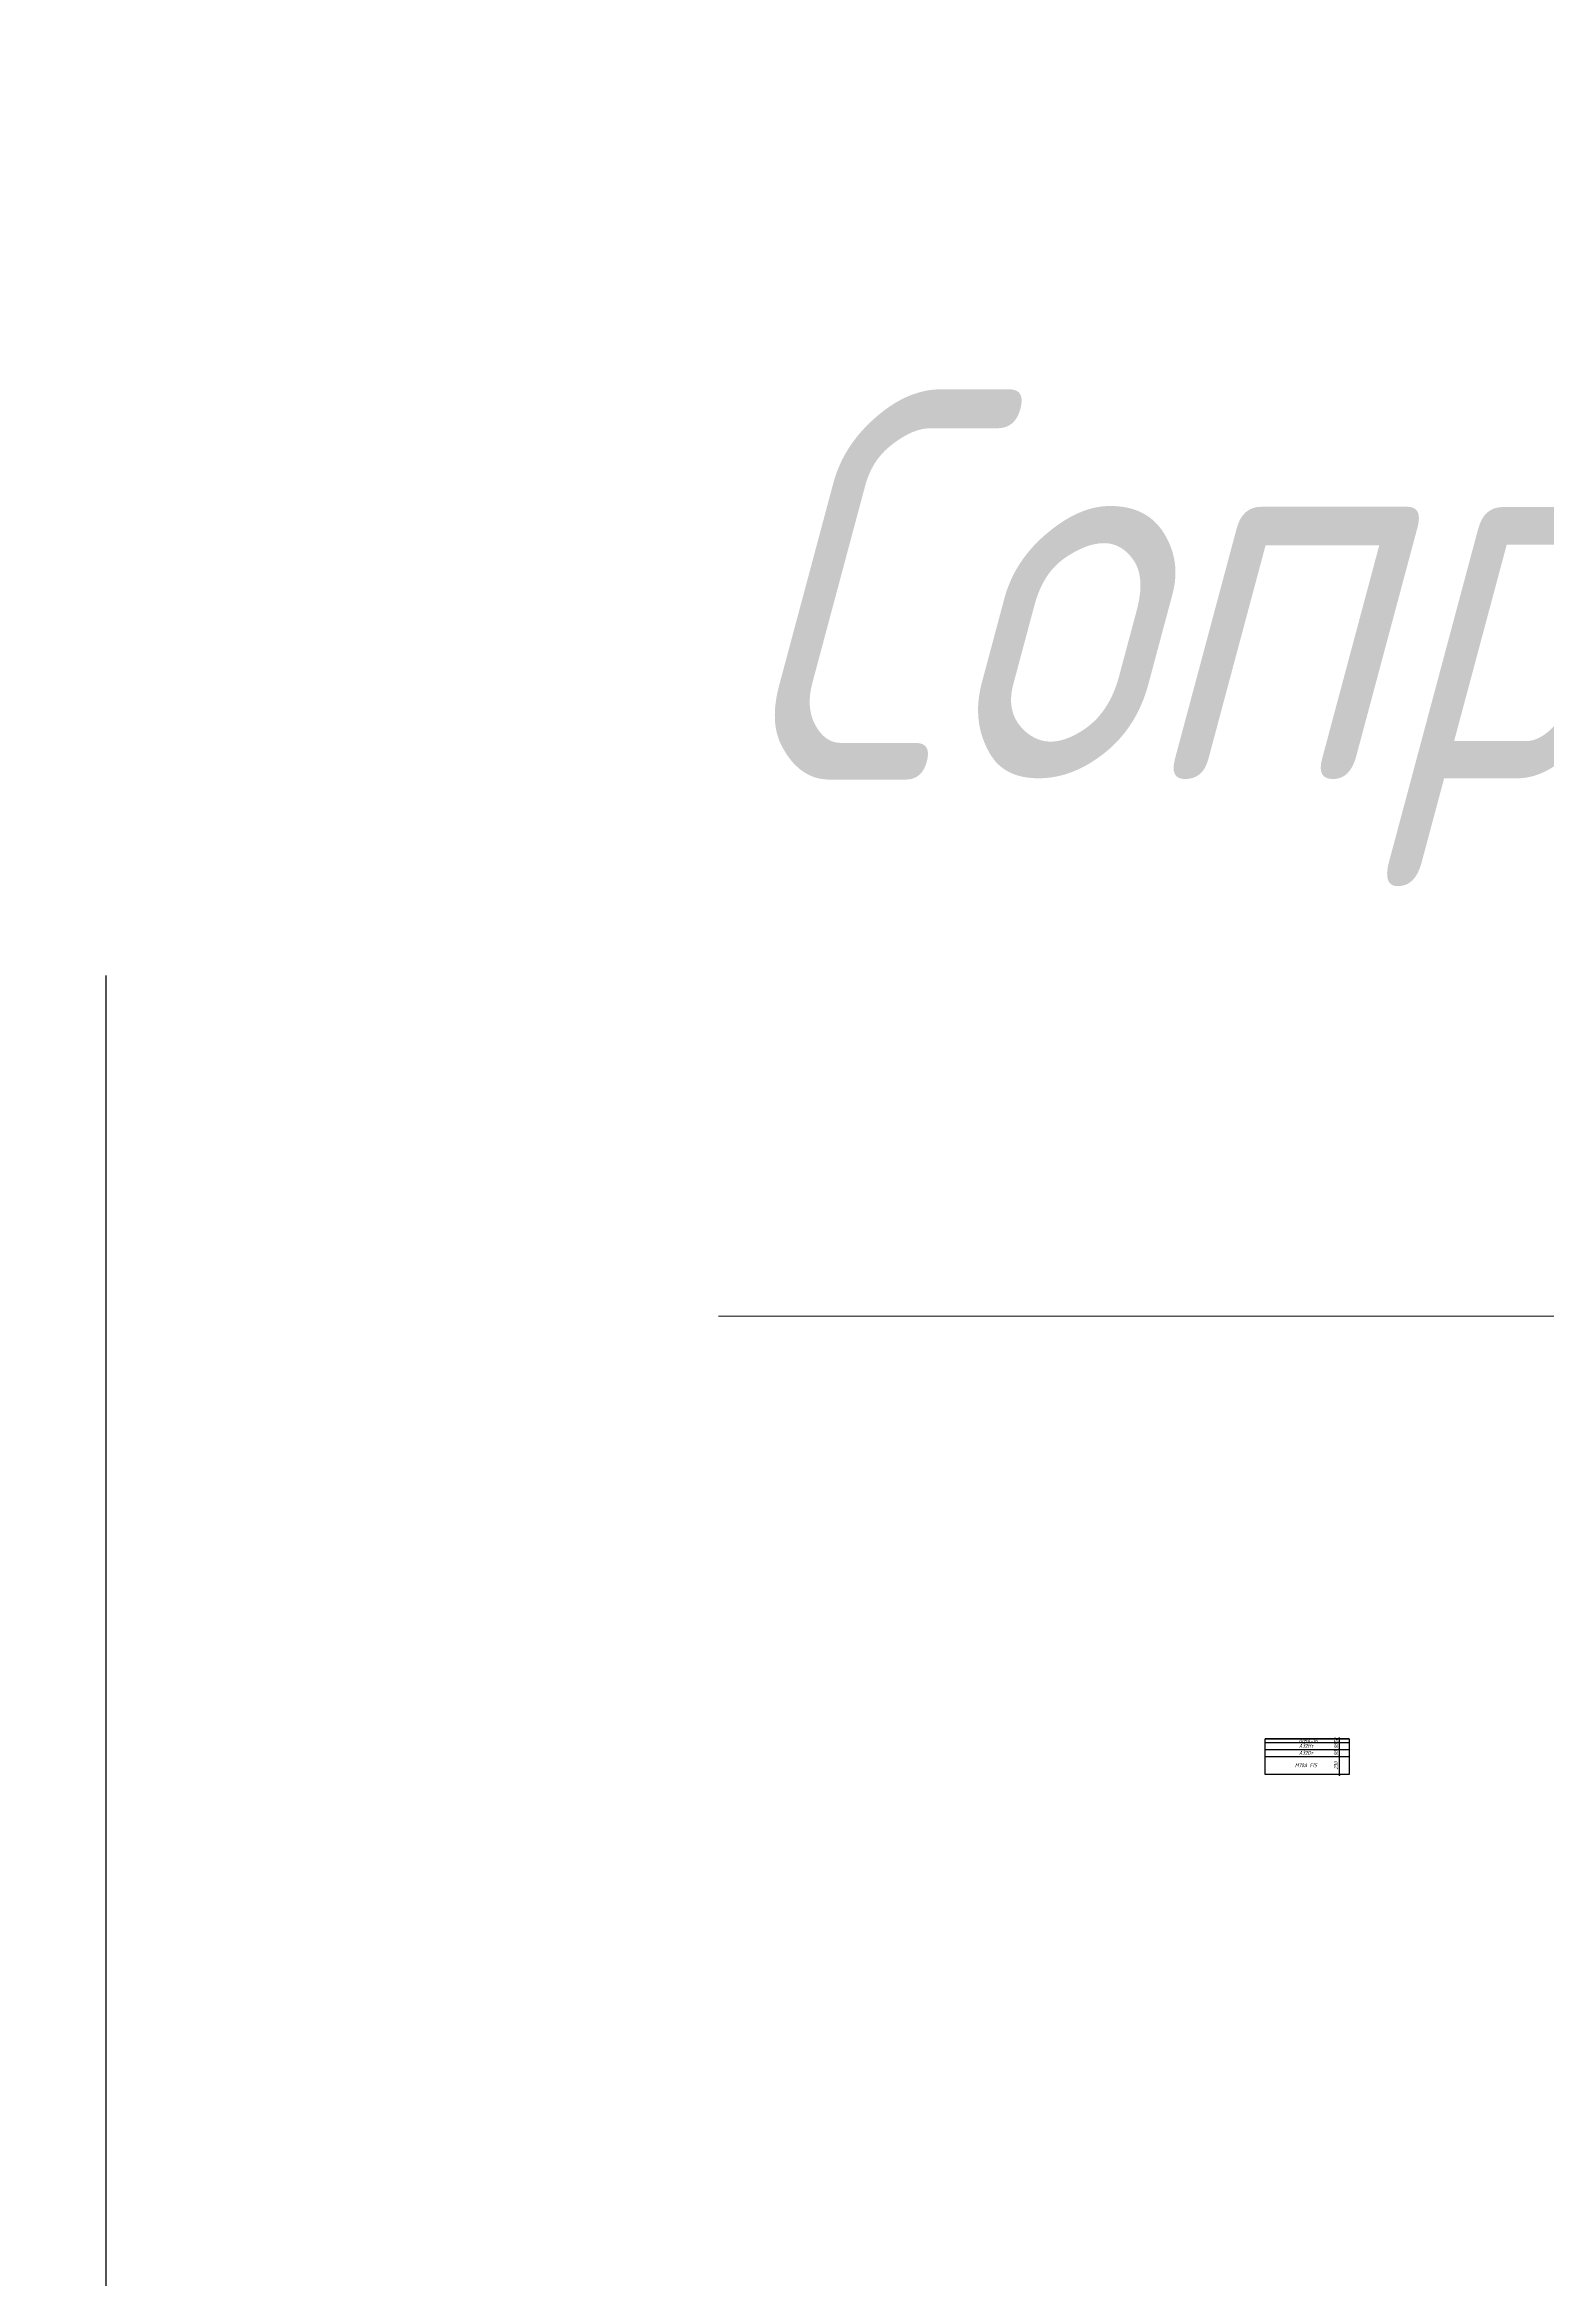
# Model space of a CAD drawing. Header units: millimetres. Extents: x 6546658 to 12951752, y -1354198 to 1102852.
# Drawn here: x 11562719 to 11582006, y -41 to 28626 of the extents above; entities that cross this region are included whole.
import ezdxf
from ezdxf import colors
from ezdxf.entities.mleader import LeaderData, LeaderLine
from ezdxf.math import Vec2, Vec3

# ---------------------------------------------------------------- set-up
doc = ezdxf.new("R2010")
doc.units = ezdxf.units.MM
doc.layers.get('Defpoints').update_dxf_attribs({"color": 254, "lineweight": 0})
for name, color, linetype, lineweight in [('!!ТЕКСТ', 3, 'Continuous', 20), ('ИС_Выноска', 3, 'Continuous', 18), ('ИС_Выноски', 3, 'Continuous', 18), ('ИС_МВН', 3, 'Continuous', 18)]:
    doc.layers.add(name, color=color, linetype=linetype, lineweight=lineweight)
doc.styles.add('0', font='isocpeur.ttf', dxfattribs={"width": 0.8, "oblique": 15})
doc.styles.add('ISOCPEUR', font='isocpeur.ttf', dxfattribs={"width": 0.8, "oblique": 15})
doc.dimstyles.new('М20', dxfattribs={"dimscale": 20, "dimtxt": 2.5, "dimasz": 1, "dimexe": 0.75, "dimexo": 0.75, "dimgap": 0.75, "dimtad": 1, "dimdec": 0, "dimzin": 0, "dimdsep": 46, "dimtxsty": '0', "dimblk": 'OBLIQUE', "dimcen": 0.09, "dimdle": 0.75, "dimclrd": 256, "dimclrt": 256, "dimadec": 0, "dimazin": 0, "dimtfac": 1, "dimtdec": 0, "dimtofl": 0, "dimtmove": 1, "dimatfit": 2, "dimldrblk": 'OBLIQUE', "dimfxl": 1, "dimtolj": 1, "dimtzin": 0, "dimarcsym": 0})

# ---------------------------------------------------------------- blocks, each defined once
blk = doc.blocks.new('_None')
blk = doc.blocks.new('_Oblique')
at = {"color": 0, "linetype": 'ByBlock', "lineweight": -2}
blk.add_line((-0.5, -0.5), (0.5, 0.5), dxfattribs=at)
blk = doc.blocks.new('*D398')
at = {"color": 6, "lineweight": -2, "transparency": 16777216}
for p, q in [((-15, -50), (-142, -50)), ((-15, -140), (-142, -140)), ((-127, -35), (-127, -155))]:
    blk.add_line(p, q, dxfattribs=at)
at = {"layer": 'Defpoints', "color": 0, "transparency": 16777216}
for p in [(-127, -140), (0, -50), (0, -140)]:
    blk.add_point(p, dxfattribs=at)
at = {"color": 6, "lineweight": -2, "transparency": 16777216, "xscale": 20, "yscale": 20, "zscale": 20}
for p, rotation in [((-127, -50), 90), ((-127, -140), 270)]:
    blk.add_blockref('_Oblique', p, dxfattribs=dict(at, rotation=rotation))
at = {"color": 6, "transparency": 16777216, "insert": (-167, -95), "char_height": 50, "attachment_point": 5, "rotation": 90, "style": '0'}
blk.add_mtext('\\A1;90', dxfattribs=at)
blk = doc.blocks.new('*D399')
at = {"color": 6, "lineweight": -2, "transparency": 16777216}
for p, q in [((-15, -140), (-142, -140)), ((-15, -230), (-142, -230)), ((-127, -125), (-127, -245))]:
    blk.add_line(p, q, dxfattribs=at)
at = {"layer": 'Defpoints', "color": 0, "transparency": 16777216}
for p in [(-127, -230), (0, -140), (0, -230)]:
    blk.add_point(p, dxfattribs=at)
at = {"color": 6, "lineweight": -2, "transparency": 16777216, "xscale": 20, "yscale": 20, "zscale": 20}
for p, rotation in [((-127, -140), 90), ((-127, -230), 270)]:
    blk.add_blockref('_Oblique', p, dxfattribs=dict(at, rotation=rotation))
at = {"color": 6, "transparency": 16777216, "insert": (-167, -185), "char_height": 50, "attachment_point": 5, "rotation": 90, "style": '0'}
blk.add_mtext('\\A1;90', dxfattribs=at)
blk = doc.blocks.new('*D400')
at = {"color": 6, "lineweight": -2, "transparency": 16777216}
for p, q in [((-15, -230), (-142, -230)), ((-127, -215), (-127, -475)), ((-15, -460), (-142, -460))]:
    blk.add_line(p, q, dxfattribs=at)
at = {"layer": 'Defpoints', "color": 0, "transparency": 16777216}
for p in [(0, -230), (-127, -460), (0, -460)]:
    blk.add_point(p, dxfattribs=at)
at = {"color": 6, "lineweight": -2, "transparency": 16777216, "xscale": 20, "yscale": 20, "zscale": 20}
for p, rotation in [((-127, -230), 90), ((-127, -460), 270)]:
    blk.add_blockref('_Oblique', p, dxfattribs=dict(at, rotation=rotation))
at = {"color": 6, "transparency": 16777216, "insert": (-167, -345), "char_height": 50, "attachment_point": 5, "rotation": 90, "style": '0'}
blk.add_mtext('\\A1;230', dxfattribs=at)
blk = doc.blocks.new('*D397')
at = {"color": 6, "lineweight": -2, "transparency": 16777216}
for p, q in [((-127, 15), (-127, -65)), ((-15, 0), (-142, 0)), ((-15, -50), (-142, -50))]:
    blk.add_line(p, q, dxfattribs=at)
at = {"layer": 'Defpoints', "color": 0, "transparency": 16777216}
for p in [(0, 0), (-127, -50), (0, -50)]:
    blk.add_point(p, dxfattribs=at)
at = {"color": 6, "lineweight": -2, "transparency": 16777216, "xscale": 20, "yscale": 20, "zscale": 20}
for p, rotation in [((-127, 0), 90), ((-127, -50), 270)]:
    blk.add_blockref('_Oblique', p, dxfattribs=dict(at, rotation=rotation))
at = {"color": 6, "transparency": 16777216, "insert": (-167, -25), "char_height": 50, "attachment_point": 5, "rotation": 90, "style": '0'}
blk.add_mtext('\\A1;50', dxfattribs=at)
blk = doc.blocks.new('к4е34е')
at = {"color": 6}
for points in [[(0, 0), (-1075.6, 0)], [(0, -50), (-1075.6, -50)], [(0, -140), (-1075.6, -140)], [(0, -230), (-1075.6, -230)], [(0, -460), (-1075.6, -460)]]:
    blk.add_lwpolyline(points, dxfattribs=at)
blk.add_lwpolyline([(-1075.6, 0), (0, 0), (0, -460), (-1075.6, -460)], close=True, dxfattribs=at)
at = {"layer": 'ИС_МВН', "color": 6, "char_height": 50, "width": 346.666, "attachment_point": 1, "style": '0'}
for s, insert in [('ЩМА-16', (-645.9, 0.3)), ('А32Нт', (-643.8, -64.8)), ('А32От', (-643.8, -154.8)), ('М70А F15', (-695.5, -314.7))]:
    blk.add_mtext(s, dxfattribs=dict(at, insert=insert))
at = {"color": 6}
for base, p1, p2, picture, middle in [((-127.3, -50), (0, 0), (0, -50), '*D397', (-127.3, -25)), ((-127.3, -140), (0, -50), (0, -140), '*D398', (-127.3, -95)), ((-127.3, -230), (0, -140), (0, -230), '*D399', (-127.3, -185)), ((-127.3, -460), (0, -230), (0, -460), '*D400', (-127.3, -345))]:
    dim = blk.add_linear_dim(base=base, p1=p1, p2=p2, angle=90, dimstyle='М20', override={"dimclrd": 6, "dimclre": 6, "dimclrt": 6}, dxfattribs=at)
    dim.commit()
    dim.dimension.update_dxf_attribs({"geometry": picture, "text_midpoint": middle, "dimtype": 128})

msp = doc.modelspace()

# ---------------------------------------------------------------- linework, layer by layer
at = {"color": 1}
msp.add_lwpolyline([(11563509.7, 25987.1), (11678672.8, 25987.1), (11678672.8, -70893.3), (11563509.7, -70893.3)], close=True, dxfattribs=at)

# ---------------------------------------------------------------- block references
at = {"color": 6}
msp.add_blockref('к4е34е', (11579462.1, 6893), dxfattribs=at)

# ---------------------------------------------------------------- leaders
at = {"layer": 'ИС_Выноска', "ltscale": 0.5}
ml = msp.add_multileader_mtext('Standard', dxfattribs=at)
ml.set_content('\\A1;Асфальтобетон А16Вт по ГОСТ 58406.2-2020 на ПБВ60 \\Pпо ГОСТ 52056-2003                                -50мм\\PАсфальтобетон А32Нт по ГОСТ 58406.2-2020            на БНД 50/70 по ГОСТ 33133-2020               -90мм\\PАсфальтобетон А32От по ГОСТ 58406.2-2020             на БНД 50/70 по ГОСТ 33133-2020               -90мм\\PЩебеночно-песчаная смесь, обработанная неорганич. вяжущими, марка по прочности М70А по ГОСТ Р 70455-2022                                     h{\\H0.7x;\\S^ ср;\\H1.42857x;=110мм} \\PПереходная плита                              - 400 мм', color=256, style='0')
ml.set_leader_properties(color=256, linetype='ByLayer', lineweight=-1)
ml.build(insert=Vec2(0, 0))
ml.multileader.update_dxf_attribs({"text_left_attachment_type": 6, "text_right_attachment_type": 6, "dogleg_length": 0.36, "arrow_head_size": 225, "scale": 75})
ctx = ml.context
ctx.base_point, ctx.scale, ctx.char_height, ctx.arrow_head_size, ctx.landing_gap_size, ctx.plane_origin = Vec3(11582283.9, 12313.4), 75, 225, 225, 9, Vec3(11589235.6, 24593.5)
ctx.left_attachment, ctx.right_attachment = 6, 6
notes = []
notes.append((ctx, [(0, (1, 1, 0), (11588981.6, 12313.4), (-1, 0), 36, [(0, [(11588981.5, 6897)], 0, [])])]))
ctx.mtext.insert, ctx.mtext.rotation, ctx.mtext.width, ctx.mtext.flow_direction = Vec3(11582292.9, 12605.9), 6.2831853, 7153.189, 5
at = {"layer": 'ИС_Выноски'}
ml = msp.add_multileader_mtext('Standard', dxfattribs=at)
ml.set_content('Ось разделительной полосы', color=256, style='ISOCPEUR')
ml.set_leader_properties(color=256, linetype='ByLayer', lineweight=-1)
ml.set_arrow_properties(name='NONE')
ml.build(insert=Vec2(0, 0))
ml.multileader.update_dxf_attribs({"text_left_attachment_type": 6, "text_right_attachment_type": 6, "dogleg_length": 0.36, "arrow_head_size": 300, "scale": 50})
ctx = ml.context
ctx.base_point, ctx.scale, ctx.char_height, ctx.arrow_head_size, ctx.landing_gap_size, ctx.plane_origin = Vec3(11625982.9, 2662.7), 50, 250, 300, 4.5, Vec3(11635157.1, -3036.2)
ctx.left_attachment, ctx.right_attachment, ctx.text_align_type = 6, 6, 1
notes.append((ctx, [(1, (1, 1, 0), (11628089.2, 2662.7), (-1, 0), 40.3, [(1, [(11628089.2, 2464.8)], 0, [])])]))
ctx.mtext.insert, ctx.mtext.width, ctx.mtext.alignment, ctx.mtext.flow_direction = Vec3(11627015.9, 2962.7), 2049.626, 2, 5
ml = msp.add_multileader_mtext('Standard', dxfattribs=at)
ml.set_content('Ось \\Pсимметрии', color=256, style='ISOCPEUR')
ml.set_leader_properties(color=256, linetype='ByLayer', lineweight=-1)
ml.set_arrow_properties(name='NONE')
ml.build(insert=Vec2(0, 0))
ml.multileader.update_dxf_attribs({"text_left_attachment_type": 6, "text_right_attachment_type": 6, "dogleg_length": 0.36, "arrow_head_size": 300, "scale": 50})
ctx = ml.context
ctx.base_point, ctx.scale, ctx.char_height, ctx.arrow_head_size, ctx.landing_gap_size, ctx.plane_origin = Vec3(11628688.8, 2320.1), 50, 250, 300, 4.5, Vec3(11637095.5, -772.4)
ctx.left_attachment, ctx.right_attachment, ctx.text_align_type = 6, 6, 1
notes.append((ctx, [(1, (1, 1, 0), (11630064.9, 2320.1), (-1, 0), 40.3, [(1, [(11630064.9, 1028.5)], 0, [])])]))
ctx.mtext.insert, ctx.mtext.width, ctx.mtext.alignment, ctx.mtext.flow_direction = Vec3(11629356.7, 2645.1), 2049.626, 2, 5
ml = msp.add_multileader_mtext('Standard', dxfattribs=at)
ml.set_content('Ось водоотвода ', color=256, style='ISOCPEUR')
ml.set_leader_properties(color=256, linetype='ByLayer', lineweight=-1)
ml.set_arrow_properties(name='NONE')
ml.build(insert=Vec2(0, 0))
ml.multileader.update_dxf_attribs({"text_left_attachment_type": 6, "text_right_attachment_type": 6, "dogleg_length": 0.36, "arrow_head_size": 300, "scale": 50})
ctx = ml.context
ctx.base_point, ctx.scale, ctx.char_height, ctx.arrow_head_size, ctx.landing_gap_size, ctx.plane_origin = Vec3(11616605.2, 1779), 50, 250, 300, 4.5, Vec3(11623595.5, -1313.6)
ctx.left_attachment, ctx.right_attachment, ctx.text_align_type = 6, 6, 1
notes.append((ctx, [(0, (1, 1, 0), (11616564.9, 1779), (1, 0), 40.3, [(1, [(11616564.9, 487.4)], 0, [])])]))
ctx.mtext.insert, ctx.mtext.width, ctx.mtext.alignment, ctx.mtext.flow_direction = Vec3(11617353.2, 2079), 2049.626, 2, 5
for ctx, leaders in notes:
    for number, flags, end, landing, length, lines in leaders:
        leader = LeaderData()
        leader.index, (leader.has_last_leader_line, leader.has_dogleg_vector, leader.attachment_direction) = number, flags
        leader.last_leader_point, leader.dogleg_vector, leader.dogleg_length = Vec3(end), Vec3(landing), length
        for number, points, colour, breaks in lines:
            line = LeaderLine()
            line.index, line.vertices, line.color, line.breaks = number, Vec3.list(points), colors.encode_raw_color(colour), breaks
            leader.lines.append(line)
        ctx.leaders.append(leader)

# ---------------------------------------------------------------- next in the draw order: texts
at = {"layer": '!!ТЕКСТ', "color": 1, "insert": (11586023.4, 21009.4), "char_height": 5000, "width": 68846.417, "attachment_point": 5, "style": 'ISOCPEUR', "bg_fill": 2}
msp.add_mtext('Сопряжение', dxfattribs=at)

# ---------------------------------------------------------------- next in the draw order: leaders
at = {"layer": 'ИС_Выноски'}
ml = msp.add_multileader_mtext('Standard', dxfattribs=at)
ml.set_content('Ось опоры ОП2 \\PПК 70+5,09', color=256, style='ISOCPEUR')
ml.set_leader_properties(color=256, linetype='ByLayer')
ml.set_arrow_properties(name='NONE')
ml.build(insert=Vec2(0, 0))
ml.multileader.update_dxf_attribs({"text_left_attachment_type": 6, "text_right_attachment_type": 6, "dogleg_length": 0.36, "arrow_head_size": 600, "scale": 200})
ctx = ml.context
ctx.base_point, ctx.scale, ctx.char_height, ctx.arrow_head_size, ctx.landing_gap_size, ctx.plane_origin, ctx.plane_x_axis, ctx.plane_y_axis = Vec3(11566591.6, -130439.6), 200, 1200, 600, 125, Vec3(11573587.3, -111081.3), Vec3(0, 1), Vec3(-1, 0)
ctx.left_attachment, ctx.right_attachment, ctx.text_align_type = 6, 6, 1
notes = []
notes.append((ctx, [(1, (1, 1, 0), (11566591.6, -120745.4), (0, -1), 161, [(1, [(11566591.6, -117917.1)], 0, [])])]))
ctx.mtext.insert, ctx.mtext.text_direction, ctx.mtext.rotation, ctx.mtext.width, ctx.mtext.alignment, ctx.mtext.flow_direction = Vec3(11565151.6, -125673), Vec3(0, 1), 1.5707963, 12285.253, 2, 5
for ctx, leaders in notes:
    for number, flags, end, landing, length, lines in leaders:
        leader = LeaderData()
        leader.index, (leader.has_last_leader_line, leader.has_dogleg_vector, leader.attachment_direction) = number, flags
        leader.last_leader_point, leader.dogleg_vector, leader.dogleg_length = Vec3(end), Vec3(landing), length
        for number, points, colour, breaks in lines:
            line = LeaderLine()
            line.index, line.vertices, line.color, line.breaks = number, Vec3.list(points), colors.encode_raw_color(colour), breaks
            leader.lines.append(line)
        ctx.leaders.append(leader)

doc.saveas('drawing.dxf')
